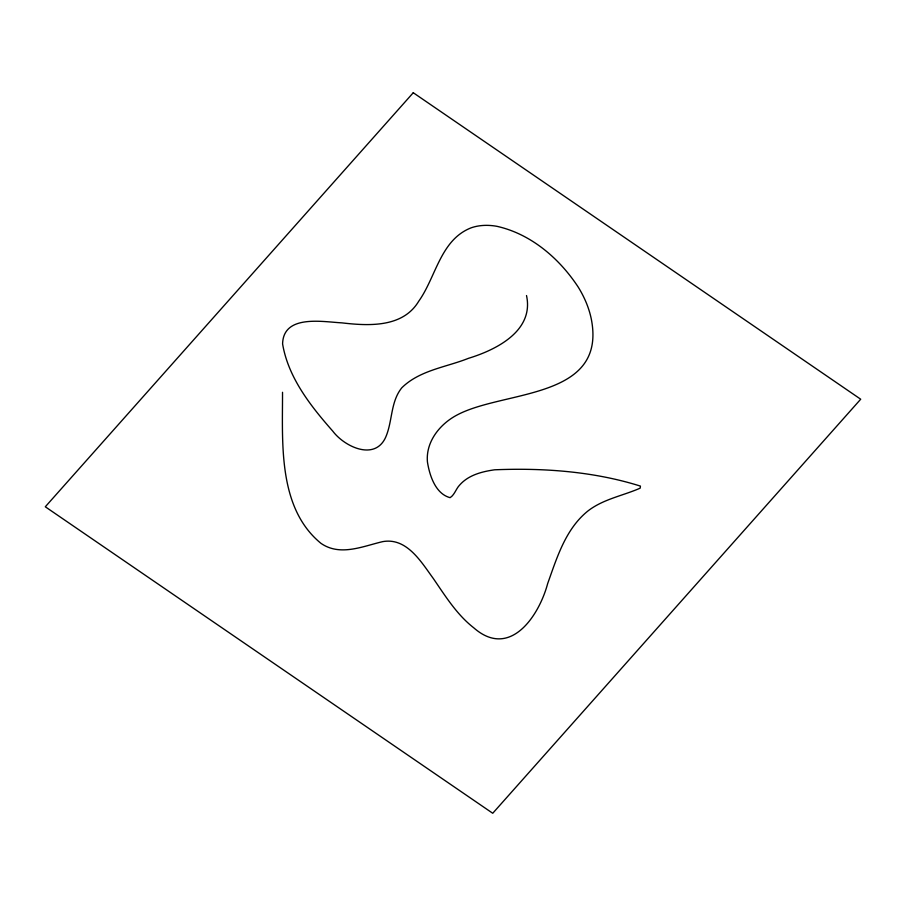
<?xml version="1.0" encoding="UTF-8"?>
<svg xmlns="http://www.w3.org/2000/svg" width="906" height="906" viewBox="0 0 906 906"><rect width="100%" height="100%" fill="white"/><g stroke="black" fill="none" stroke-linecap="round" stroke-linejoin="round"><path stroke-width="1.36" d="M282.525 392.287C282.627 442.638 277.61 507.926 321.041 543.407C340.192 556.578 362.683 546.307 382.717 541.629C406.828 537.315 421.222 561.98 433.328 578.538C445.333 596.012 456.76 614.54 473.702 627.767C509.863 659.591 538.991 616.091 547.677 583.543C557.02 557.518 565.571 528.878 588.028 510.893C603.396 499.047 622.852 495.763 640.191 488.153L640.429 486.103C593.86 471.426 543.385 467.79 494.665 469.795C482.06 471.584 468.64 474.982 459.84 484.857C455.99 488.651 454.755 494.721 450.101 497.666C435.458 493.838 429.546 475.424 427.428 461.913C425.639 441.618 440.056 423.849 457.258 414.903C504.053 390.067 606.567 399.727 591.425 319.671A118.199 86.161 25.9 0 0 578.243 287.134C559.421 258.414 530.927 233.884 496.816 226.296A49.705 36.229 25.9 0 0 471.052 227.859C440.361 239.92 436.013 277.021 418.708 301.268C402.819 327.813 368.572 325.967 341.879 322.864C322.547 321.834 283.34 314.223 282.593 343.884C288.21 377.643 310.713 406.092 332.785 431.154C344.473 446.749 374.925 461.313 385.707 437.168C392.638 421.222 390.418 401.89 401.788 387.802C419.591 370.226 446.058 367.258 468.447 358.334C496.352 349.807 534.234 330.871 526.511 295.537M413.261 92.729L45.3 506.782L492.739 813.271L860.7 399.218L413.261 92.729"/></g></svg>
